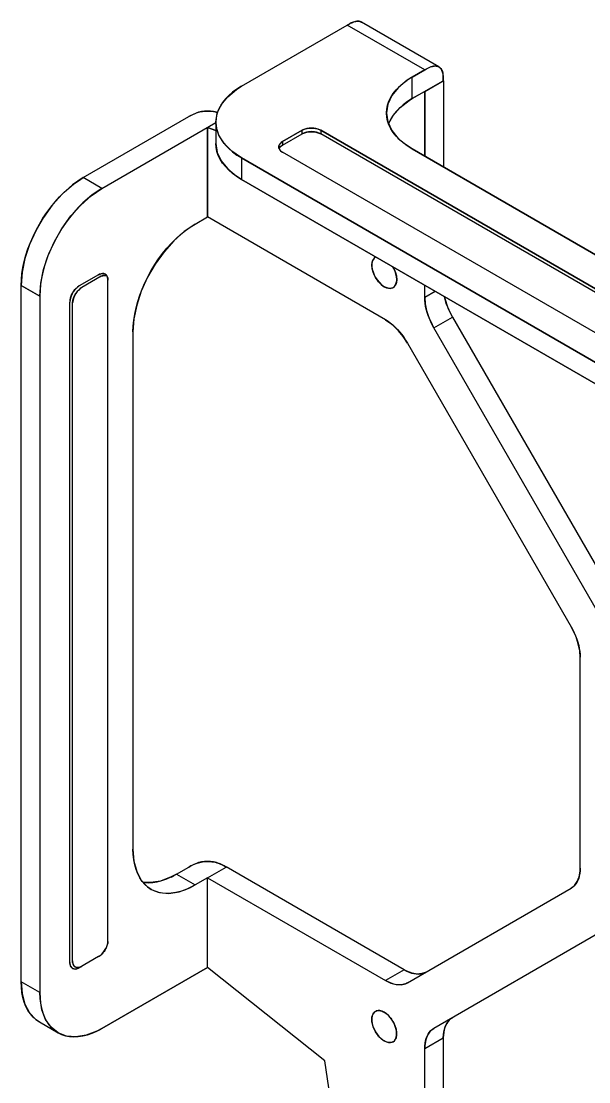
# Model space of a CAD drawing. Header units: millimetres. Extents: x 1063 to 4361, y 385 to 1055.
# Drawn here: x 1706.7 to 1771.3, y 689.8 to 810.4 of the extents above; entities that cross this region are included whole.
import ezdxf

# ---------------------------------------------------------------- set-up
doc = ezdxf.new("R2010")
doc.units = ezdxf.units.MM

msp = doc.modelspace()

# ---------------------------------------------------------------- linework, layer by layer
for p, q in [((1731.756, 803.042), (1743.777, 809.982)), ((1743.777, 809.982), (1744.067, 810.145)), ((1744.061, 810.142), (1743.777, 809.982)), ((1752.599, 804.889), (1743.777, 809.982)), ((1744.233, 810.229), (1744.061, 810.142)), ((1744.067, 810.145), (1744.16, 810.193)), ((1744.16, 810.193), (1744.292, 810.257)), ((1744.457, 810.326), (1744.233, 810.229)), ((1744.292, 810.257), (1744.413, 810.309)), ((1744.413, 810.309), (1744.534, 810.353)), ((1744.598, 810.373), (1744.457, 810.326)), ((1744.534, 810.353), (1744.648, 810.387)), ((1744.735, 810.407), (1744.598, 810.373)), ((1744.648, 810.387), (1744.758, 810.411)), ((1744.869, 810.427), (1744.735, 810.407)), ((1744.758, 810.411), (1744.877, 810.428)), ((1744.997, 810.431), (1744.869, 810.427)), ((1744.877, 810.428), (1744.991, 810.432)), ((1744.991, 810.432), (1745.098, 810.424)), ((1745.12, 810.42), (1744.997, 810.431)), ((1745.098, 810.424), (1745.201, 810.404)), ((1745.235, 810.394), (1745.12, 810.42)), ((1745.201, 810.404), (1745.297, 810.372)), ((1745.328, 810.358), (1745.235, 810.394)), ((1745.297, 810.372), (1745.359, 810.344)), ((1745.359, 810.344), (1745.328, 810.358)), ((1745.39, 810.326), (1745.359, 810.344)), ((1745.359, 810.344), (1745.376, 810.334)), ((1745.376, 810.334), (1745.42, 810.308)), ((1754.212, 805.233), (1745.39, 810.326)), ((1745.42, 810.308), (1745.442, 810.293)), ((1752.599, 804.889), (1751.185, 804.072)), ((1751.185, 804.072), (1752.599, 804.889)), ((1752.827, 805.017), (1752.599, 804.889)), ((1752.599, 804.889), (1752.821, 805.015)), ((1752.821, 805.015), (1753.042, 805.13)), ((1752.998, 805.108), (1752.827, 805.017)), ((1753.136, 805.174), (1752.998, 805.108)), ((1753.042, 805.13), (1753.26, 805.226)), ((1753.296, 805.239), (1753.136, 805.174)), ((1753.26, 805.226), (1753.474, 805.295)), ((1753.445, 805.287), (1753.296, 805.239)), ((1753.586, 805.319), (1753.445, 805.287)), ((1753.474, 805.295), (1753.68, 805.332)), ((1753.705, 805.335), (1753.586, 805.319)), ((1753.68, 805.332), (1753.791, 805.338)), ((1753.819, 805.339), (1753.705, 805.335)), ((1753.791, 805.338), (1753.898, 805.333)), ((1753.927, 805.33), (1753.819, 805.339)), ((1753.898, 805.333), (1753.999, 805.316)), ((1754.028, 805.309), (1753.927, 805.33)), ((1753.999, 805.316), (1754.096, 805.287)), ((1754.125, 805.276), (1754.028, 805.309)), ((1754.096, 805.287), (1754.187, 805.247)), ((1754.212, 805.233), (1754.125, 805.276)), ((1754.187, 805.247), (1754.212, 805.233)), ((1754.243, 805.214), (1754.212, 805.233)), ((1754.212, 805.233), (1754.243, 805.214)), ((1754.299, 805.175), (1754.243, 805.214)), ((1754.243, 805.214), (1754.271, 805.195)), ((1754.271, 805.195), (1754.348, 805.133)), ((1754.375, 805.107), (1754.299, 805.175)), ((1754.348, 805.133), (1754.429, 805.046)), ((1754.443, 805.029), (1754.375, 805.107)), ((1754.429, 805.046), (1754.5, 804.945)), ((1754.504, 804.94), (1754.443, 805.029)), ((1754.5, 804.945), (1754.56, 804.831)), ((1754.557, 804.839), (1754.504, 804.94)), ((1754.602, 804.728), (1754.557, 804.839)), ((1754.56, 804.831), (1754.61, 804.706)), ((1754.636, 804.62), (1754.602, 804.728)), ((1754.61, 804.706), (1754.649, 804.57)), ((1750.614, 803.713), (1749.61, 802.891)), ((1750.162, 803.382), (1750.613, 803.713)), ((1751.185, 804.072), (1750.614, 803.713)), ((1751.185, 801.623), (1751.185, 804.072)), ((1751.185, 801.623), (1754.72, 803.664)), ((1752.599, 802.439), (1754.72, 803.664)), ((1752.606, 802.435), (1754.728, 803.66)), ((1754.664, 804.504), (1754.636, 804.62)), ((1754.649, 804.57), (1754.678, 804.425)), ((1754.686, 804.378), (1754.664, 804.504)), ((1754.678, 804.425), (1754.707, 804.182)), ((1754.701, 804.247), (1754.686, 804.378)), ((1754.712, 804.1), (1754.701, 804.247)), ((1754.707, 804.182), (1754.719, 803.926)), ((1754.718, 803.911), (1754.712, 804.1)), ((1754.72, 803.664), (1754.718, 803.911)), ((1754.719, 803.926), (1754.72, 803.664)), ((1754.72, 803.664), (1754.728, 803.66)), ((1754.728, 803.66), (1754.728, 793.862)), ((1730.167, 801.846), (1731.167, 802.67)), ((1730.735, 802.352), (1730.302, 801.978)), ((1731.22, 802.707), (1730.735, 802.352)), ((1731.167, 802.67), (1731.756, 803.042)), ((1731.756, 803.042), (1731.22, 802.707)), ((1749.61, 802.891), (1748.869, 801.98)), ((1749.016, 802.197), (1749.346, 802.612)), ((1749.346, 802.612), (1749.728, 803.007)), ((1749.728, 803.007), (1750.162, 803.382)), ((1752.599, 802.439), (1751.185, 801.623)), ((1752.599, 802.439), (1752.606, 802.435)), ((1752.599, 802.439), (1752.606, 802.435)), ((1752.606, 802.435), (1752.606, 795.087)), ((1752.606, 795.087), (1752.606, 802.435)), ((1729.59, 801.17), (1729.316, 800.742)), ((1729.431, 800.934), (1730.167, 801.846)), ((1729.92, 801.584), (1729.59, 801.17)), ((1730.302, 801.978), (1729.92, 801.584)), ((1748.377, 800.892), (1748.529, 801.334)), ((1748.869, 801.98), (1748.413, 801.008)), ((1748.529, 801.334), (1748.742, 801.769)), ((1748.742, 801.769), (1749.016, 802.197)), ((1749.793, 800.616), (1750.846, 801.417)), ((1750.648, 801.288), (1750.163, 800.933)), ((1751.185, 801.623), (1750.648, 801.288)), ((1750.846, 801.417), (1751.185, 801.623)), ((1726.311, 799.873), (1726.161, 799.8)), ((1726.207, 799.823), (1726.452, 799.934)), ((1726.494, 799.951), (1726.311, 799.873)), ((1726.452, 799.934), (1726.713, 800.031)), ((1726.676, 800.018), (1726.494, 799.951)), ((1726.86, 800.075), (1726.676, 800.018)), ((1726.713, 800.031), (1726.989, 800.109)), ((1727.025, 800.117), (1726.86, 800.075)), ((1726.989, 800.109), (1727.15, 800.144)), ((1727.192, 800.152), (1727.025, 800.117)), ((1727.15, 800.144), (1727.315, 800.172)), ((1727.361, 800.179), (1727.192, 800.152)), ((1727.315, 800.172), (1727.483, 800.193)), ((1727.532, 800.198), (1727.361, 800.179)), ((1727.483, 800.193), (1727.652, 800.206)), ((1727.704, 800.209), (1727.532, 800.198)), ((1727.652, 800.206), (1727.823, 800.212)), ((1727.879, 800.213), (1727.704, 800.209)), ((1727.823, 800.212), (1727.994, 800.211)), ((1728.053, 800.209), (1727.879, 800.213)), ((1727.994, 800.211), (1728.164, 800.202)), ((1728.226, 800.197), (1728.053, 800.209)), ((1728.164, 800.202), (1728.361, 800.182)), ((1728.396, 800.177), (1728.226, 800.197)), ((1728.361, 800.182), (1728.555, 800.152)), ((1728.565, 800.15), (1728.396, 800.177)), ((1728.555, 800.152), (1728.743, 800.112)), ((1728.731, 800.115), (1728.565, 800.15)), ((1728.896, 800.073), (1728.731, 800.115)), ((1728.743, 800.112), (1728.926, 800.064)), ((1728.828, 798.959), (1728.979, 799.962)), ((1729.01, 800.038), (1728.896, 800.073)), ((1728.926, 800.064), (1729.01, 800.038)), ((1729.102, 800.308), (1728.95, 799.866)), ((1728.979, 799.962), (1729.431, 800.934)), ((1729.316, 800.742), (1729.102, 800.308)), ((1748.413, 801.008), (1748.256, 800.006)), ((1748.256, 800.025), (1748.286, 800.443)), ((1748.256, 799.989), (1748.256, 800.025)), ((1748.256, 800.006), (1748.256, 799.99)), ((1748.256, 799.99), (1748.408, 798.987)), ((1748.256, 799.955), (1748.256, 799.989)), ((1748.287, 799.532), (1748.256, 799.955)), ((1748.286, 800.443), (1748.377, 800.892)), ((1748.996, 799.72), (1749.793, 800.616)), ((1749.347, 800.163), (1749.016, 799.747)), ((1749.729, 800.558), (1749.347, 800.163)), ((1750.163, 800.933), (1749.729, 800.558)), ((1713.731, 792.635), (1725.752, 799.575)), ((1715.853, 791.41), (1728.828, 798.901)), ((1725.982, 799.705), (1725.752, 799.575)), ((1725.752, 799.575), (1725.976, 799.702)), ((1725.976, 799.702), (1726.207, 799.823)), ((1726.161, 799.8), (1725.982, 799.705)), ((1728.858, 799.417), (1728.828, 798.994)), ((1728.828, 798.994), (1728.828, 798.96)), ((1728.828, 798.96), (1728.828, 798.924)), ((1728.828, 798.959), (1728.828, 796.51)), ((1728.866, 798.456), (1728.828, 798.959)), ((1728.828, 798.924), (1728.858, 798.506)), ((1728.95, 799.866), (1728.858, 799.417)), ((1748.378, 799.083), (1748.287, 799.532)), ((1748.531, 798.641), (1748.378, 799.083)), ((1748.408, 798.987), (1748.859, 798.015)), ((1748.481, 798.759), (1748.996, 799.72)), ((1748.53, 798.887), (1748.482, 798.766)), ((1748.742, 799.321), (1748.53, 798.887)), ((1749.016, 799.747), (1748.742, 799.321)), ((1715.853, 791.41), (1727.873, 798.35)), ((1727.874, 798.35), (1728.828, 798.008)), ((1727.874, 798.35), (1727.874, 788.164)), ((1728.828, 798.008), (1727.874, 798.35)), ((1727.874, 788.164), (1727.874, 798.35)), ((1728.858, 798.506), (1728.949, 798.057)), ((1729.168, 797.465), (1728.866, 798.456)), ((1728.949, 798.057), (1729.101, 797.615)), ((1729.101, 797.615), (1729.314, 797.18)), ((1729.764, 796.519), (1729.168, 797.465)), ((1738.641, 798.024), (1736.427, 796.746)), ((1736.427, 796.746), (1738.641, 798.024)), ((1736.427, 796.338), (1738.641, 797.616)), ((1738.742, 798.077), (1738.641, 798.024)), ((1738.641, 798.024), (1738.728, 798.071)), ((1738.641, 797.616), (1738.641, 798.024)), ((1738.641, 797.616), (1738.842, 797.713)), ((1738.729, 797.663), (1738.641, 797.616)), ((1738.728, 798.071), (1738.82, 798.113)), ((1738.822, 797.705), (1738.729, 797.663)), ((1738.956, 798.163), (1738.742, 798.077)), ((1738.82, 798.113), (1738.917, 798.15)), ((1738.92, 797.743), (1738.822, 797.705)), ((1738.842, 797.713), (1739.068, 797.789)), ((1738.917, 798.15), (1739.019, 798.183)), ((1739.023, 797.776), (1738.92, 797.743)), ((1739.194, 798.227), (1738.956, 798.163)), ((1739.019, 798.183), (1739.126, 798.212)), ((1739.132, 797.805), (1739.023, 797.776)), ((1739.068, 797.789), (1739.314, 797.84)), ((1739.126, 798.212), (1739.236, 798.235)), ((1739.243, 797.828), (1739.132, 797.805)), ((1739.446, 798.265), (1739.194, 798.227)), ((1739.236, 798.235), (1739.349, 798.254)), ((1739.356, 797.847), (1739.243, 797.828)), ((1739.314, 797.84), (1739.571, 797.866)), ((1739.349, 798.254), (1739.463, 798.267)), ((1739.471, 797.86), (1739.356, 797.847)), ((1739.707, 798.278), (1739.446, 798.265)), ((1739.463, 798.267), (1739.58, 798.275)), ((1739.587, 797.867), (1739.471, 797.86)), ((1739.571, 797.866), (1739.833, 797.866)), ((1739.58, 798.275), (1739.698, 798.278)), ((1739.705, 797.87), (1739.587, 797.867)), ((1739.698, 798.278), (1739.816, 798.276)), ((1739.824, 797.867), (1739.705, 797.87)), ((1739.967, 798.264), (1739.707, 798.278)), ((1739.816, 798.276), (1739.933, 798.268)), ((1739.94, 797.859), (1739.824, 797.867)), ((1739.833, 797.866), (1740.09, 797.84)), ((1739.933, 798.268), (1740.048, 798.255)), ((1740.054, 797.846), (1739.94, 797.859)), ((1740.219, 798.225), (1739.967, 798.264)), ((1740.048, 798.255), (1740.161, 798.236)), ((1740.167, 797.827), (1740.054, 797.846)), ((1740.09, 797.84), (1740.336, 797.789)), ((1740.161, 798.236), (1740.273, 798.213)), ((1740.277, 797.804), (1740.167, 797.827)), ((1740.456, 798.161), (1740.219, 798.225)), ((1740.273, 798.213), (1740.381, 798.184)), ((1740.384, 797.775), (1740.277, 797.804)), ((1740.336, 797.789), (1740.562, 797.713)), ((1740.381, 798.184), (1740.483, 798.151)), ((1740.486, 797.742), (1740.384, 797.775)), ((1740.67, 798.074), (1740.456, 798.161)), ((1740.483, 798.151), (1740.581, 798.114)), ((1740.583, 797.704), (1740.486, 797.742)), ((1740.562, 797.713), (1740.67, 797.665)), ((1740.581, 798.114), (1740.67, 798.074)), ((1740.67, 797.665), (1740.583, 797.704)), ((1740.762, 798.024), (1740.67, 798.074)), ((1740.67, 798.074), (1740.762, 798.024)), ((1740.762, 797.616), (1740.67, 797.665)), ((1740.67, 797.665), (1740.762, 797.616)), ((1740.762, 798.024), (1740.762, 797.616)), ((1805.81, 760.469), (1740.762, 798.024)), ((1740.762, 798.024), (1805.81, 760.469)), ((1805.81, 760.061), (1740.762, 797.616)), ((1748.744, 798.207), (1748.531, 798.641)), ((1749.018, 797.779), (1748.744, 798.207)), ((1748.859, 798.015), (1749.596, 797.103)), ((1749.348, 797.365), (1749.018, 797.779)), ((1728.828, 796.508), (1728.828, 796.51)), ((1728.828, 796.51), (1728.979, 795.507)), ((1728.858, 796.052), (1728.828, 796.508)), ((1729.314, 797.18), (1729.587, 796.752)), ((1729.587, 796.752), (1729.918, 796.337)), ((1730.636, 795.648), (1729.764, 796.519)), ((1729.918, 796.337), (1730.3, 795.942)), ((1735.992, 796.2), (1736.005, 796.267)), ((1736.039, 796.358), (1735.993, 796.209)), ((1736.005, 796.267), (1736.028, 796.333)), ((1736.028, 796.333), (1736.06, 796.399)), ((1736.128, 796.499), (1736.039, 796.358)), ((1736.06, 796.399), (1736.101, 796.463)), ((1736.101, 796.463), (1736.15, 796.525)), ((1736.259, 796.63), (1736.128, 796.499)), ((1736.15, 796.525), (1736.207, 796.585)), ((1736.207, 796.585), (1736.272, 796.641)), ((1736.237, 796.204), (1736.4, 796.322)), ((1736.427, 796.746), (1736.259, 796.63)), ((1736.272, 796.641), (1736.346, 796.695)), ((1736.347, 796.287), (1736.274, 796.234)), ((1736.346, 796.695), (1736.427, 796.746)), ((1736.427, 796.338), (1736.347, 796.287)), ((1736.4, 796.322), (1736.427, 796.338)), ((1736.427, 796.746), (1736.427, 796.338)), ((1749.73, 796.971), (1749.348, 797.365)), ((1749.596, 797.103), (1750.596, 796.279)), ((1750.163, 796.596), (1749.73, 796.971)), ((1750.648, 796.242), (1750.163, 796.596)), ((1750.596, 796.279), (1751.185, 795.907)), ((1728.95, 795.604), (1728.858, 796.052)), ((1729.101, 795.162), (1728.95, 795.604)), ((1728.979, 795.507), (1729.431, 794.535)), ((1729.314, 794.729), (1729.101, 795.162)), ((1730.3, 795.942), (1730.733, 795.567)), ((1731.756, 794.877), (1730.636, 795.648)), ((1730.733, 795.567), (1731.219, 795.212)), ((1731.219, 795.212), (1731.756, 794.877)), ((1735.993, 796.209), (1735.988, 796.134)), ((1735.988, 796.133), (1735.989, 796.168)), ((1735.988, 796.134), (1736.01, 795.983)), ((1735.989, 796.099), (1735.988, 796.133)), ((1735.989, 796.168), (1735.992, 796.2)), ((1735.993, 796.063), (1735.989, 796.099)), ((1736.007, 795.996), (1735.993, 796.063)), ((1736.029, 795.93), (1736.007, 795.996)), ((1736.01, 795.983), (1736.078, 795.837)), ((1736.029, 795.928), (1736.112, 796.071)), ((1736.062, 795.865), (1736.029, 795.93)), ((1736.061, 795.994), (1736.03, 795.93)), ((1736.102, 796.057), (1736.061, 795.994)), ((1736.103, 795.801), (1736.062, 795.865)), ((1736.078, 795.837), (1736.189, 795.701)), ((1736.152, 796.119), (1736.102, 796.057)), ((1736.152, 795.739), (1736.103, 795.801)), ((1736.112, 796.071), (1736.237, 796.204)), ((1736.209, 796.178), (1736.152, 796.119)), ((1736.209, 795.68), (1736.152, 795.739)), ((1736.189, 795.701), (1736.338, 795.577)), ((1736.274, 796.234), (1736.209, 796.178)), ((1736.274, 795.624), (1736.209, 795.68)), ((1736.321, 795.589), (1736.274, 795.624)), ((1736.338, 795.577), (1736.342, 795.575)), ((1736.342, 795.575), (1736.427, 795.521)), ((1801.475, 757.966), (1736.427, 795.521)), ((1751.185, 795.907), (1750.648, 796.242)), ((1751.185, 795.907), (1802.143, 766.487)), ((1802.143, 766.487), (1751.185, 795.907)), ((1729.587, 794.302), (1729.314, 794.729)), ((1729.431, 794.535), (1730.167, 793.623)), ((1729.918, 793.887), (1729.587, 794.302)), ((1730.301, 793.492), (1729.918, 793.887)), ((1800.358, 755.27), (1731.756, 794.877)), ((1731.756, 794.877), (1731.756, 792.427)), ((1731.756, 794.877), (1800.358, 755.27)), ((1713.731, 792.635), (1712.504, 791.802)), ((1713.172, 792.287), (1713.731, 792.635)), ((1715.853, 791.41), (1713.731, 792.635)), ((1730.167, 793.623), (1731.167, 792.799)), ((1730.735, 793.117), (1730.301, 793.492)), ((1731.22, 792.762), (1730.735, 793.117)), ((1731.167, 792.799), (1731.756, 792.427)), ((1731.756, 792.427), (1731.22, 792.762)), ((1712.504, 791.802), (1711.313, 790.746)), ((1711.547, 790.975), (1712.08, 791.457)), ((1712.08, 791.457), (1712.622, 791.894)), ((1712.622, 791.894), (1713.172, 792.287)), ((1800.358, 752.82), (1731.756, 792.427)), ((1731.756, 792.427), (1800.358, 752.82)), ((1711.313, 790.746), (1710.196, 789.5)), ((1710.516, 789.885), (1711.023, 790.449)), ((1711.023, 790.449), (1711.547, 790.975)), ((1713.434, 789.521), (1714.625, 790.577)), ((1714.204, 790.235), (1713.672, 789.754)), ((1714.745, 790.671), (1714.204, 790.235)), ((1714.625, 790.577), (1715.853, 791.41)), ((1715.295, 791.063), (1714.745, 790.671)), ((1715.853, 791.41), (1715.295, 791.063)), ((1710.196, 789.5), (1709.186, 788.1)), ((1709.574, 788.675), (1710.032, 789.294)), ((1710.032, 789.294), (1710.516, 789.885)), ((1712.317, 788.275), (1713.434, 789.521)), ((1713.148, 789.228), (1712.641, 788.665)), ((1713.672, 789.754), (1713.148, 789.228)), ((1709.186, 788.1), (1708.315, 786.591)), ((1708.729, 787.353), (1709.139, 788.028)), ((1709.139, 788.028), (1709.574, 788.675)), ((1711.308, 786.876), (1712.317, 788.275)), ((1712.158, 788.075), (1711.699, 787.457)), ((1712.641, 788.665), (1712.158, 788.075)), ((1726.459, 787.347), (1727.874, 788.164)), ((1748.135, 776.466), (1727.874, 788.164)), ((1708.007, 785.961), (1708.35, 786.661)), ((1708.35, 786.661), (1708.729, 787.353)), ((1710.436, 785.366), (1711.308, 786.876)), ((1711.265, 786.81), (1710.855, 786.135)), ((1711.699, 787.457), (1711.265, 786.81)), ((1724.808, 786.169), (1725.35, 786.607)), ((1726.459, 787.347), (1725.231, 786.514)), ((1725.35, 786.607), (1725.9, 786.999)), ((1725.9, 786.999), (1726.459, 787.347)), ((1708.315, 786.591), (1707.608, 785.017)), ((1707.701, 785.254), (1708.007, 785.961)), ((1710.475, 785.443), (1710.132, 784.743)), ((1710.855, 786.135), (1710.475, 785.443)), ((1724.041, 785.458), (1722.924, 784.212)), ((1723.751, 785.161), (1724.275, 785.688)), ((1725.231, 786.514), (1724.041, 785.458)), ((1724.275, 785.688), (1724.808, 786.169)), ((1707.608, 785.017), (1707.087, 783.426)), ((1707.198, 783.821), (1707.431, 784.541)), ((1707.431, 784.541), (1707.701, 785.254)), ((1709.729, 783.792), (1710.436, 785.366)), ((1710.132, 784.743), (1709.825, 784.036)), ((1722.924, 784.212), (1721.914, 782.813)), ((1722.76, 784.007), (1723.243, 784.598)), ((1723.243, 784.598), (1723.751, 785.161)), ((1707.087, 783.426), (1706.768, 781.867)), ((1706.854, 782.402), (1707.004, 783.104)), ((1707.004, 783.104), (1707.198, 783.821)), ((1709.208, 782.201), (1709.729, 783.792)), ((1709.555, 783.322), (1709.321, 782.601)), ((1709.825, 784.036), (1709.555, 783.322)), ((1721.867, 782.74), (1722.301, 783.387)), ((1722.301, 783.387), (1722.76, 784.007)), ((1746.633, 783.077), (1746.59, 782.821)), ((1746.602, 782.928), (1746.623, 783.04)), ((1746.623, 783.04), (1746.654, 783.146)), ((1746.717, 783.296), (1746.633, 783.077)), ((1746.654, 783.146), (1746.692, 783.245)), ((1746.692, 783.245), (1746.739, 783.335)), ((1746.841, 783.471), (1746.717, 783.296)), ((1746.739, 783.335), (1746.793, 783.415)), ((1746.793, 783.415), (1746.854, 783.486)), ((1746.999, 783.598), (1746.841, 783.471)), ((1746.854, 783.486), (1746.923, 783.547)), ((1746.923, 783.547), (1746.969, 783.579)), ((1746.969, 783.579), (1746.986, 783.59)), ((1746.986, 783.59), (1747.026, 783.612)), ((1747.025, 783.612), (1746.999, 783.598)), ((1706.768, 781.867), (1706.66, 780.387)), ((1706.746, 781.716), (1706.854, 782.402)), ((1708.889, 780.642), (1709.208, 782.201)), ((1709.127, 781.884), (1708.976, 781.181)), ((1709.321, 782.601), (1709.127, 781.884)), ((1721.914, 782.813), (1721.043, 781.303)), ((1721.078, 781.373), (1721.457, 782.066)), ((1721.457, 782.066), (1721.867, 782.74)), ((1746.585, 782.682), (1746.589, 782.808)), ((1746.589, 782.55), (1746.585, 782.682)), ((1746.589, 782.808), (1746.602, 782.928)), ((1746.602, 782.416), (1746.589, 782.55)), ((1746.59, 782.821), (1746.59, 782.537)), ((1746.59, 782.537), (1746.633, 782.232)), ((1746.624, 782.279), (1746.602, 782.416)), ((1746.654, 782.138), (1746.624, 782.279)), ((1746.633, 782.232), (1746.717, 781.915)), ((1746.692, 781.995), (1746.654, 782.138)), ((1746.739, 781.851), (1746.692, 781.995)), ((1746.717, 781.915), (1746.841, 781.598)), ((1746.793, 781.708), (1746.739, 781.851)), ((1748.972, 782.489), (1748.999, 782.443)), ((1749.082, 782.29), (1748.973, 782.488)), ((1748.999, 782.443), (1749.075, 782.305)), ((1749.075, 782.305), (1749.143, 782.165)), ((1749.224, 781.975), (1749.082, 782.29)), ((1749.143, 782.165), (1749.205, 782.023)), ((1749.205, 782.023), (1749.259, 781.88)), ((1749.328, 781.657), (1749.224, 781.975)), ((1749.259, 781.88), (1749.306, 781.736)), ((1706.66, 780.387), (1706.682, 781.044)), ((1706.682, 781.044), (1706.746, 781.716)), ((1708.782, 779.163), (1708.889, 780.642)), ((1708.976, 781.181), (1708.868, 780.494)), ((1715.479, 781.591), (1713.264, 780.312)), ((1715.782, 781.416), (1713.568, 780.137)), ((1715.571, 781.64), (1715.479, 781.591)), ((1715.479, 781.591), (1715.563, 781.635)), ((1715.563, 781.635), (1715.645, 781.672)), ((1715.754, 781.708), (1715.571, 781.64)), ((1715.645, 781.672), (1715.725, 781.7)), ((1715.791, 781.42), (1715.699, 781.372)), ((1715.699, 781.372), (1715.782, 781.416)), ((1715.725, 781.7), (1715.805, 781.72)), ((1715.927, 781.735), (1715.754, 781.708)), ((1715.782, 781.416), (1715.864, 781.452)), ((1715.973, 781.488), (1715.791, 781.42)), ((1715.805, 781.72), (1715.883, 781.732)), ((1715.864, 781.452), (1715.945, 781.48)), ((1715.883, 781.732), (1715.959, 781.736)), ((1716.087, 781.721), (1715.927, 781.735)), ((1715.945, 781.48), (1716.025, 781.5)), ((1715.959, 781.736), (1716.031, 781.731)), ((1716.147, 781.516), (1715.973, 781.488)), ((1716.025, 781.5), (1716.103, 781.512)), ((1716.031, 781.731), (1716.1, 781.718)), ((1716.229, 781.665), (1716.087, 781.721)), ((1716.1, 781.718), (1716.165, 781.696)), ((1716.103, 781.512), (1716.179, 781.516)), ((1716.307, 781.501), (1716.147, 781.516)), ((1716.165, 781.696), (1716.198, 781.682)), ((1716.179, 781.516), (1716.251, 781.511)), ((1716.198, 781.682), (1716.228, 781.666)), ((1716.228, 781.666), (1716.258, 781.647)), ((1716.231, 781.664), (1716.229, 781.665)), ((1716.35, 781.568), (1716.231, 781.664)), ((1716.251, 781.511), (1716.32, 781.498)), ((1716.258, 781.647), (1716.284, 781.629)), ((1716.284, 781.629), (1716.336, 781.583)), ((1716.32, 781.498), (1716.385, 781.477)), ((1716.336, 781.583), (1716.382, 781.531)), ((1716.442, 781.436), (1716.35, 781.568)), ((1716.382, 781.531), (1716.422, 781.47)), ((1716.385, 781.477), (1716.418, 781.462)), ((1716.422, 781.47), (1716.458, 781.403)), ((1716.504, 781.271), (1716.442, 781.436)), ((1716.458, 781.403), (1716.487, 781.329)), ((1716.487, 781.329), (1716.51, 781.249)), ((1716.536, 781.079), (1716.504, 781.271)), ((1716.51, 781.249), (1716.526, 781.165)), ((1716.526, 781.165), (1716.536, 781.079)), ((1716.539, 780.979), (1716.536, 781.079)), ((1716.536, 781.079), (1716.539, 780.979)), ((1716.539, 705.868), (1716.539, 780.979)), ((1721.043, 781.303), (1720.336, 779.729)), ((1720.429, 779.967), (1720.735, 780.673)), ((1720.735, 780.673), (1721.078, 781.373)), ((1746.855, 781.566), (1746.793, 781.708)), ((1746.841, 781.598), (1746.999, 781.288)), ((1746.923, 781.427), (1746.855, 781.566)), ((1746.999, 781.288), (1746.923, 781.427)), ((1746.999, 781.288), (1747.188, 780.996)), ((1747.081, 781.153), (1746.999, 781.288)), ((1747.168, 781.024), (1747.081, 781.153)), ((1747.26, 780.9), (1747.168, 781.024)), ((1747.188, 780.996), (1747.401, 780.731)), ((1747.356, 780.782), (1747.26, 780.9)), ((1747.458, 780.669), (1747.356, 780.782)), ((1747.401, 780.731), (1747.633, 780.499)), ((1747.563, 780.564), (1747.458, 780.669)), ((1747.669, 780.468), (1747.563, 780.564)), ((1749.281, 780.435), (1749.365, 780.654)), ((1749.306, 781.736), (1749.344, 781.593)), ((1749.344, 780.585), (1749.306, 780.486)), ((1749.392, 781.345), (1749.328, 781.657)), ((1749.344, 781.593), (1749.374, 781.453)), ((1749.374, 780.691), (1749.344, 780.585)), ((1749.365, 780.654), (1749.408, 780.91)), ((1749.374, 781.453), (1749.396, 781.315)), ((1749.396, 780.803), (1749.374, 780.691)), ((1749.413, 781.049), (1749.392, 781.345)), ((1749.396, 781.315), (1749.409, 781.181)), ((1749.409, 780.923), (1749.396, 780.803)), ((1749.408, 780.91), (1749.413, 781.049)), ((1749.409, 781.181), (1749.413, 781.099)), ((1749.413, 781), (1749.409, 780.923)), ((1749.413, 781.099), (1749.413, 781.049)), ((1749.413, 781.049), (1749.413, 781)), ((1706.66, 780.387), (1708.782, 779.163)), ((1708.782, 779.163), (1706.66, 780.387)), ((1706.66, 701.172), (1706.66, 780.387)), ((1708.803, 779.821), (1708.782, 779.163)), ((1708.868, 780.494), (1708.803, 779.821)), ((1712.452, 779.406), (1712.346, 779.17)), ((1712.405, 779.309), (1712.456, 779.414)), ((1712.583, 779.632), (1712.452, 779.406)), ((1712.456, 779.414), (1712.513, 779.518)), ((1712.513, 779.518), (1712.574, 779.619)), ((1712.574, 779.619), (1712.639, 779.716)), ((1712.734, 779.842), (1712.583, 779.632)), ((1712.639, 779.716), (1712.708, 779.809)), ((1712.708, 779.809), (1712.78, 779.898)), ((1712.902, 780.029), (1712.734, 779.842)), ((1712.886, 779.457), (1712.755, 779.231)), ((1712.78, 779.898), (1712.857, 779.983)), ((1712.816, 779.343), (1712.877, 779.444)), ((1712.857, 779.983), (1712.935, 780.062)), ((1712.865, 779.424), (1712.93, 779.521)), ((1712.877, 779.444), (1712.942, 779.541)), ((1713.037, 779.667), (1712.886, 779.457)), ((1713.08, 780.187), (1712.902, 780.029)), ((1712.935, 780.062), (1713.015, 780.134)), ((1712.942, 779.541), (1713.011, 779.634)), ((1713.011, 779.634), (1713.083, 779.723)), ((1713.015, 780.134), (1713.097, 780.2)), ((1713.205, 779.854), (1713.037, 779.667)), ((1713.264, 780.312), (1713.08, 780.187)), ((1713.083, 779.723), (1713.16, 779.808)), ((1713.097, 780.2), (1713.18, 780.26)), ((1713.16, 779.808), (1713.238, 779.887)), ((1713.18, 780.26), (1713.264, 780.312)), ((1713.383, 780.012), (1713.205, 779.854)), ((1713.238, 779.887), (1713.318, 779.959)), ((1713.318, 779.959), (1713.4, 780.025)), ((1713.568, 780.137), (1713.383, 780.012)), ((1713.4, 780.025), (1713.483, 780.085)), ((1713.483, 780.085), (1713.568, 780.137)), ((1720.336, 779.729), (1719.815, 778.138)), ((1720.159, 779.253), (1720.429, 779.967)), ((1747.633, 780.499), (1747.876, 780.31)), ((1747.777, 780.38), (1747.669, 780.468)), ((1747.887, 780.302), (1747.777, 780.38)), ((1747.876, 780.31), (1747.999, 780.233)), ((1747.999, 780.233), (1747.887, 780.302)), ((1747.999, 780.233), (1748.245, 780.116)), ((1748.111, 780.173), (1747.999, 780.233)), ((1748.221, 780.124), (1748.111, 780.173)), ((1748.329, 780.087), (1748.221, 780.124)), ((1748.245, 780.116), (1748.483, 780.052)), ((1748.436, 780.06), (1748.329, 780.087)), ((1748.54, 780.044), (1748.436, 780.06)), ((1748.483, 780.052), (1748.706, 780.043)), ((1748.642, 780.04), (1748.54, 780.044)), ((1748.738, 780.046), (1748.642, 780.04)), ((1748.706, 780.043), (1748.908, 780.09)), ((1748.83, 780.064), (1748.738, 780.046)), ((1748.893, 780.084), (1748.83, 780.064)), ((1748.908, 780.09), (1748.911, 780.091)), ((1748.911, 780.091), (1748.999, 780.133)), ((1748.999, 780.133), (1748.968, 780.117)), ((1748.999, 780.133), (1749.157, 780.26)), ((1749.029, 780.152), (1748.999, 780.133)), ((1749.075, 780.184), (1749.029, 780.152)), ((1749.144, 780.245), (1749.075, 780.184)), ((1749.205, 780.316), (1749.144, 780.245)), ((1749.157, 780.26), (1749.281, 780.435)), ((1749.259, 780.396), (1749.205, 780.316)), ((1749.306, 780.486), (1749.259, 780.396)), ((1752.606, 779.031), (1752.606, 780.39)), ((1752.606, 779.031), (1753.783, 779.71)), ((1708.782, 779.163), (1708.782, 699.948)), ((1712.208, 778.58), (1712.204, 778.476)), ((1712.204, 703.365), (1712.204, 778.476)), ((1712.22, 778.698), (1712.208, 778.58)), ((1712.21, 778.608), (1712.217, 778.674)), ((1712.217, 778.674), (1712.233, 778.777)), ((1712.268, 778.931), (1712.22, 778.698)), ((1712.233, 778.777), (1712.255, 778.882)), ((1712.255, 778.882), (1712.284, 778.989)), ((1712.346, 779.17), (1712.268, 778.931)), ((1712.284, 778.989), (1712.319, 779.097)), ((1712.319, 779.097), (1712.359, 779.203)), ((1712.359, 779.203), (1712.405, 779.309)), ((1712.507, 703.54), (1712.511, 778.405)), ((1712.523, 778.523), (1712.511, 778.405)), ((1712.513, 778.433), (1712.52, 778.499)), ((1712.52, 778.499), (1712.536, 778.602)), ((1712.571, 778.756), (1712.523, 778.523)), ((1712.536, 778.602), (1712.558, 778.707)), ((1712.558, 778.707), (1712.587, 778.814)), ((1712.649, 778.995), (1712.571, 778.756)), ((1712.587, 778.814), (1712.622, 778.922)), ((1712.622, 778.922), (1712.662, 779.028)), ((1712.755, 779.231), (1712.649, 778.995)), ((1712.662, 779.028), (1712.708, 779.134)), ((1712.708, 779.134), (1712.759, 779.239)), ((1712.719, 779.155), (1712.77, 779.26)), ((1712.759, 779.239), (1712.816, 779.343)), ((1719.732, 777.816), (1719.926, 778.533)), ((1719.926, 778.533), (1720.159, 779.253)), ((1752.606, 779.031), (1752.66, 778.291)), ((1752.617, 778.702), (1752.606, 779.031)), ((1752.649, 778.366), (1752.617, 778.702)), ((1752.703, 778.022), (1752.649, 778.366)), ((1752.66, 778.291), (1752.82, 777.512)), ((1755.059, 778.339), (1754.856, 779.091)), ((1754.856, 779.09), (1754.9, 778.897)), ((1754.9, 778.897), (1754.997, 778.538)), ((1754.997, 778.538), (1755.113, 778.178)), ((1755.367, 777.545), (1755.059, 778.339)), ((1755.113, 778.178), (1755.248, 777.821)), ((1719.474, 776.428), (1719.582, 777.115)), ((1719.815, 778.138), (1719.496, 776.579)), ((1719.582, 777.115), (1719.732, 777.816)), ((1752.779, 777.672), (1752.703, 778.022)), ((1752.875, 777.313), (1752.779, 777.672)), ((1752.82, 777.512), (1753.08, 776.716)), ((1752.992, 776.953), (1752.875, 777.313)), ((1753.127, 776.596), (1752.992, 776.953)), ((1755.248, 777.821), (1755.402, 777.468)), ((1755.763, 776.771), (1755.367, 777.545)), ((1755.402, 777.468), (1755.573, 777.118)), ((1755.573, 777.118), (1755.763, 776.771)), ((1719.496, 776.579), (1719.388, 775.1)), ((1719.388, 775.1), (1719.41, 775.757)), ((1719.41, 775.757), (1719.474, 776.428)), ((1748.443, 776.272), (1748.135, 776.466)), ((1748.135, 776.466), (1748.414, 776.292)), ((1748.414, 776.292), (1748.689, 776.096)), ((1749.05, 775.798), (1748.443, 776.272)), ((1748.689, 776.096), (1748.959, 775.878)), ((1748.959, 775.878), (1749.225, 775.637)), ((1749.629, 775.221), (1749.05, 775.798)), ((1753.08, 776.716), (1753.433, 775.929)), ((1753.281, 776.243), (1753.127, 776.596)), ((1753.452, 775.893), (1753.281, 776.243)), ((1753.433, 775.929), (1753.642, 775.546)), ((1753.642, 775.546), (1753.452, 775.893)), ((1753.642, 775.546), (1755.763, 776.771)), ((1755.763, 776.771), (1774.386, 744.516)), ((1719.388, 775.1), (1719.388, 716.258)), ((1749.225, 775.637), (1749.488, 775.374)), ((1749.488, 775.374), (1749.741, 775.093)), ((1750.163, 774.557), (1749.629, 775.221)), ((1749.741, 775.093), (1749.983, 774.797)), ((1749.983, 774.797), (1750.212, 774.488)), ((1750.635, 773.827), (1750.163, 774.557)), ((1772.264, 743.291), (1753.642, 775.546)), ((1750.212, 774.488), (1750.429, 774.164)), ((1750.429, 774.164), (1750.635, 773.827)), ((1750.635, 773.827), (1769.264, 741.559)), ((1769.473, 741.176), (1769.264, 741.559)), ((1769.264, 741.559), (1769.454, 741.213)), ((1769.454, 741.213), (1769.626, 740.863)), ((1769.826, 740.389), (1769.473, 741.176)), ((1769.626, 740.863), (1769.779, 740.51)), ((1769.779, 740.51), (1769.914, 740.153)), ((1770.087, 739.594), (1769.826, 740.389)), ((1769.914, 740.153), (1770.031, 739.792)), ((1770.031, 739.792), (1770.128, 739.434)), ((1770.246, 738.814), (1770.087, 739.594)), ((1770.128, 739.434), (1770.203, 739.083)), ((1770.203, 739.083), (1770.257, 738.739)), ((1770.3, 738.074), (1770.246, 738.814)), ((1770.257, 738.739), (1770.289, 738.403)), ((1770.289, 738.403), (1770.3, 738.074)), ((1770.3, 714.092), (1770.3, 738.074)), ((1719.41, 715.625), (1719.388, 716.258)), ((1719.388, 716.258), (1719.496, 714.902)), ((1719.475, 715.026), (1719.41, 715.625)), ((1719.583, 714.462), (1719.475, 715.026)), ((1719.496, 714.902), (1719.815, 713.712)), ((1719.734, 713.933), (1719.583, 714.462)), ((1724.338, 713.4), (1725.752, 714.217)), ((1725.982, 714.347), (1725.752, 714.217)), ((1725.752, 714.217), (1725.976, 714.344)), ((1725.976, 714.344), (1726.207, 714.465)), ((1726.161, 714.442), (1725.982, 714.347)), ((1726.311, 714.514), (1726.161, 714.442)), ((1726.207, 714.465), (1726.452, 714.576)), ((1726.494, 714.593), (1726.311, 714.514)), ((1726.452, 714.576), (1726.713, 714.672)), ((1726.676, 714.66), (1726.494, 714.593)), ((1726.86, 714.717), (1726.676, 714.66)), ((1726.713, 714.672), (1726.989, 714.751)), ((1727.025, 714.759), (1726.86, 714.717)), ((1726.989, 714.751), (1727.15, 714.786)), ((1727.192, 714.794), (1727.025, 714.759)), ((1727.15, 714.786), (1727.315, 714.814)), ((1727.361, 714.821), (1727.192, 714.794)), ((1727.315, 714.814), (1727.483, 714.835)), ((1727.532, 714.84), (1727.361, 714.821)), ((1727.483, 714.835), (1727.652, 714.848)), ((1727.704, 714.851), (1727.532, 714.84)), ((1727.652, 714.848), (1727.823, 714.854)), ((1727.879, 714.855), (1727.704, 714.851)), ((1727.823, 714.854), (1727.994, 714.853)), ((1727.874, 713), (1729.988, 714.221)), ((1728.053, 714.85), (1727.879, 714.855)), ((1727.994, 714.853), (1728.164, 714.844)), ((1728.226, 714.839), (1728.053, 714.85)), ((1728.164, 714.844), (1728.361, 714.823)), ((1728.396, 714.819), (1728.226, 714.839)), ((1728.361, 714.823), (1728.555, 714.794)), ((1728.565, 714.792), (1728.396, 714.819)), ((1728.555, 714.794), (1728.743, 714.754)), ((1728.731, 714.757), (1728.565, 714.792)), ((1728.896, 714.715), (1728.731, 714.757)), ((1728.743, 714.754), (1728.926, 714.706)), ((1729.04, 714.67), (1728.896, 714.715)), ((1728.926, 714.706), (1729.103, 714.649)), ((1729.182, 714.621), (1729.04, 714.67)), ((1729.103, 714.649), (1729.273, 714.585)), ((1729.325, 714.564), (1729.182, 714.621)), ((1729.273, 714.585), (1729.526, 714.472)), ((1729.461, 714.503), (1729.325, 714.564)), ((1729.604, 714.433), (1729.461, 714.503)), ((1729.526, 714.472), (1729.765, 714.347)), ((1729.777, 714.34), (1729.604, 714.433)), ((1729.765, 714.347), (1729.995, 714.217)), ((1729.995, 714.217), (1729.777, 714.34)), ((1729.988, 714.221), (1729.995, 714.225)), ((1750.263, 702.523), (1729.995, 714.225)), ((1719.929, 713.439), (1719.734, 713.933)), ((1719.815, 713.712), (1720.336, 712.722)), ((1720.162, 712.989), (1719.929, 713.439)), ((1723.742, 713.085), (1722.527, 712.627)), ((1723.228, 712.859), (1723.741, 713.084)), ((1724.338, 713.4), (1723.742, 713.085)), ((1724.338, 713.4), (1726.459, 712.175)), ((1769.969, 712.558), (1770.179, 713.105)), ((1770.203, 713.196), (1770.128, 712.932)), ((1770.179, 713.105), (1770.286, 713.744)), ((1770.257, 713.477), (1770.203, 713.196)), ((1770.289, 713.775), (1770.257, 713.477)), ((1770.286, 713.744), (1770.3, 714.092)), ((1770.3, 714.092), (1770.289, 713.775)), ((1720.432, 712.588), (1720.162, 712.989)), ((1720.336, 712.722), (1721.043, 711.965)), ((1720.738, 712.236), (1720.432, 712.588)), ((1721.368, 712.441), (1720.506, 712.491)), ((1720.512, 712.488), (1720.639, 712.469)), ((1720.639, 712.469), (1721.122, 712.436)), ((1721.082, 711.933), (1720.738, 712.236)), ((1721.043, 711.965), (1721.459, 711.68)), ((1721.459, 711.68), (1721.082, 711.933)), ((1721.122, 712.436), (1721.63, 712.459)), ((1722.527, 712.627), (1721.368, 712.441)), ((1721.63, 712.459), (1722.154, 712.538)), ((1722.154, 712.538), (1722.687, 712.671)), ((1722.687, 712.671), (1723.228, 712.859)), ((1724.629, 711.397), (1725.843, 711.851)), ((1725.901, 711.878), (1725.351, 711.635)), ((1725.843, 711.851), (1726.459, 712.175)), ((1726.459, 712.175), (1725.901, 711.878)), ((1727.874, 712.992), (1726.459, 712.175)), ((1727.873, 712.992), (1727.874, 712.992)), ((1727.874, 713), (1748.142, 701.298)), ((1727.874, 702.805), (1727.874, 713)), ((1750.642, 701.051), (1769.264, 711.803)), ((1769.264, 711.803), (1769.661, 712.119)), ((1769.454, 711.93), (1769.264, 711.803)), ((1769.316, 711.833), (1769.363, 711.86)), ((1769.626, 712.082), (1769.454, 711.93)), ((1769.779, 712.258), (1769.626, 712.082)), ((1769.661, 712.119), (1769.969, 712.558)), ((1769.914, 712.459), (1769.779, 712.258)), ((1770.031, 712.685), (1769.914, 712.459)), ((1770.128, 712.932), (1770.031, 712.685)), ((1721.461, 711.679), (1721.459, 711.68)), ((1721.459, 711.68), (1722.404, 711.31)), ((1721.871, 711.478), (1721.461, 711.679)), ((1722.305, 711.333), (1721.871, 711.478)), ((1722.763, 711.244), (1722.305, 711.333)), ((1722.404, 711.31), (1723.471, 711.215)), ((1723.245, 711.211), (1722.763, 711.244)), ((1723.751, 711.234), (1723.245, 711.211)), ((1723.471, 711.215), (1724.629, 711.397)), ((1724.276, 711.313), (1723.751, 711.234)), ((1724.809, 711.447), (1724.276, 711.313)), ((1725.351, 711.635), (1724.809, 711.447)), ((1716.536, 705.763), (1716.539, 705.868)), ((1772.264, 706.607), (1753.635, 695.851)), ((1716.009, 704.501), (1716.161, 704.711)), ((1716.105, 704.628), (1716.036, 704.535)), ((1716.17, 704.725), (1716.105, 704.628)), ((1716.161, 704.711), (1716.291, 704.937)), ((1716.231, 704.826), (1716.17, 704.725)), ((1716.287, 704.93), (1716.231, 704.826)), ((1716.339, 705.035), (1716.287, 704.93)), ((1716.291, 704.937), (1716.397, 705.173)), ((1716.384, 705.14), (1716.339, 705.035)), ((1716.425, 705.247), (1716.384, 705.14)), ((1716.397, 705.173), (1716.475, 705.412)), ((1716.459, 705.354), (1716.425, 705.247)), ((1716.488, 705.462), (1716.459, 705.354)), ((1716.475, 705.412), (1716.523, 705.646)), ((1716.511, 705.567), (1716.488, 705.462)), ((1716.527, 705.669), (1716.511, 705.567)), ((1716.523, 705.646), (1716.536, 705.763)), ((1716.534, 705.735), (1716.527, 705.669)), ((1712.204, 703.365), (1712.208, 703.264)), ((1712.208, 703.264), (1712.204, 703.365)), ((1712.507, 703.54), (1712.511, 703.439)), ((1712.511, 703.439), (1712.507, 703.54)), ((1712.511, 703.439), (1712.542, 703.247)), ((1712.52, 703.354), (1712.511, 703.439)), ((1712.537, 703.269), (1712.52, 703.354)), ((1715.479, 704.031), (1713.264, 702.752)), ((1715.479, 704.031), (1715.663, 704.156)), ((1715.564, 704.084), (1715.479, 704.031)), ((1715.647, 704.143), (1715.564, 704.084)), ((1715.728, 704.209), (1715.647, 704.143)), ((1715.663, 704.156), (1715.842, 704.314)), ((1715.808, 704.282), (1715.728, 704.209)), ((1715.887, 704.361), (1715.808, 704.282)), ((1715.842, 704.314), (1716.009, 704.501)), ((1715.963, 704.446), (1715.887, 704.361)), ((1716.036, 704.535), (1715.963, 704.446)), ((1712.208, 703.264), (1712.239, 703.072)), ((1712.217, 703.179), (1712.208, 703.264)), ((1712.234, 703.094), (1712.217, 703.179)), ((1712.256, 703.015), (1712.234, 703.094)), ((1712.239, 703.072), (1712.302, 702.907)), ((1712.286, 702.941), (1712.256, 703.015)), ((1712.321, 702.873), (1712.286, 702.941)), ((1712.302, 702.907), (1712.394, 702.775)), ((1712.362, 702.813), (1712.321, 702.873)), ((1712.408, 702.76), (1712.362, 702.813)), ((1712.394, 702.775), (1712.512, 702.68)), ((1712.46, 702.715), (1712.408, 702.76)), ((1712.485, 702.697), (1712.46, 702.715)), ((1712.516, 702.678), (1712.485, 702.697)), ((1712.512, 702.68), (1712.515, 702.678)), ((1712.515, 702.678), (1712.656, 702.623)), ((1712.545, 702.662), (1712.516, 702.678)), ((1712.56, 703.19), (1712.537, 703.269)), ((1712.542, 703.247), (1712.605, 703.082)), ((1712.578, 702.647), (1712.545, 702.662)), ((1712.589, 703.116), (1712.56, 703.19)), ((1712.643, 702.626), (1712.578, 702.647)), ((1712.624, 703.048), (1712.589, 703.116)), ((1712.605, 703.082), (1712.697, 702.95)), ((1712.665, 702.988), (1712.624, 703.048)), ((1712.712, 702.613), (1712.643, 702.626)), ((1712.656, 702.623), (1712.816, 702.608)), ((1712.711, 702.935), (1712.665, 702.988)), ((1712.697, 702.95), (1712.815, 702.855)), ((1712.763, 702.89), (1712.711, 702.935)), ((1712.784, 702.608), (1712.712, 702.613)), ((1712.788, 702.872), (1712.763, 702.89)), ((1712.86, 702.612), (1712.784, 702.608)), ((1712.819, 702.853), (1712.788, 702.872)), ((1712.815, 702.855), (1712.818, 702.853)), ((1712.816, 702.608), (1712.99, 702.636)), ((1712.818, 702.853), (1712.959, 702.798)), ((1712.849, 702.837), (1712.819, 702.853)), ((1712.881, 702.822), (1712.849, 702.837)), ((1712.938, 702.624), (1712.86, 702.612)), ((1712.946, 702.801), (1712.881, 702.822)), ((1713.018, 702.644), (1712.938, 702.624)), ((1713.015, 702.788), (1712.946, 702.801)), ((1712.959, 702.798), (1713.119, 702.783)), ((1712.99, 702.636), (1713.172, 702.704)), ((1713.087, 702.783), (1713.015, 702.788)), ((1713.099, 702.672), (1713.018, 702.644)), ((1713.163, 702.787), (1713.087, 702.783)), ((1713.181, 702.708), (1713.099, 702.672)), ((1713.119, 702.783), (1713.293, 702.811)), ((1713.242, 702.799), (1713.163, 702.787)), ((1713.172, 702.704), (1713.264, 702.752)), ((1713.264, 702.752), (1713.181, 702.708)), ((1713.321, 702.819), (1713.242, 702.799)), ((1713.293, 702.811), (1713.475, 702.879)), ((1713.402, 702.847), (1713.321, 702.819)), ((1713.484, 702.883), (1713.402, 702.847)), ((1713.475, 702.879), (1713.568, 702.927)), ((1713.568, 702.927), (1713.484, 702.883)), ((1715.853, 695.865), (1727.874, 702.805)), ((1727.873, 702.805), (1715.853, 695.865)), ((1741.244, 692.161), (1727.874, 702.805)), ((1750.263, 702.523), (1748.142, 701.298)), ((1750.571, 702.361), (1750.263, 702.523)), ((1750.263, 702.523), (1750.542, 702.374)), ((1750.542, 702.374), (1750.817, 702.253)), ((1751.178, 702.134), (1750.571, 702.361)), ((1750.817, 702.253), (1751.088, 702.159)), ((1751.088, 702.159), (1751.354, 702.092)), ((1752.763, 702.276), (1752.291, 702.091)), ((1752.341, 702.102), (1752.558, 702.175)), ((1752.558, 702.175), (1752.763, 702.276)), ((1708.782, 699.948), (1706.66, 701.172)), ((1706.66, 701.172), (1706.768, 699.817)), ((1706.682, 700.539), (1706.66, 701.172)), ((1748.142, 701.298), (1748.756, 701.006)), ((1748.421, 701.15), (1748.142, 701.298)), ((1748.696, 701.028), (1748.421, 701.15)), ((1748.967, 700.934), (1748.696, 701.028)), ((1748.756, 701.006), (1749.351, 700.847)), ((1749.91, 700.825), (1750.414, 700.942)), ((1750.437, 700.95), (1750.22, 700.877)), ((1750.414, 700.942), (1750.642, 701.051)), ((1750.642, 701.051), (1750.437, 700.95)), ((1751.757, 702.043), (1751.178, 702.134)), ((1751.354, 702.092), (1751.616, 702.053)), ((1751.616, 702.053), (1751.87, 702.041)), ((1752.291, 702.091), (1751.757, 702.043)), ((1751.87, 702.041), (1752.111, 702.058)), ((1752.111, 702.058), (1752.341, 702.102)), ((1706.747, 699.941), (1706.682, 700.539)), ((1706.855, 699.378), (1706.747, 699.941)), ((1706.768, 699.817), (1707.087, 698.626)), ((1708.782, 699.948), (1708.803, 699.316)), ((1708.809, 699.252), (1708.782, 699.948)), ((1749.233, 700.867), (1748.967, 700.934)), ((1749.495, 700.828), (1749.233, 700.867)), ((1749.351, 700.847), (1749.91, 700.825)), ((1749.749, 700.816), (1749.495, 700.828)), ((1749.99, 700.833), (1749.749, 700.816)), ((1750.22, 700.877), (1749.99, 700.833)), ((1707.005, 698.85), (1706.855, 699.378)), ((1707.199, 698.357), (1707.005, 698.85)), ((1707.087, 698.626), (1707.608, 697.637)), ((1708.803, 699.316), (1708.868, 698.718)), ((1709.023, 697.974), (1708.809, 699.252)), ((1708.868, 698.718), (1708.976, 698.155)), ((1707.433, 697.905), (1707.199, 698.357)), ((1707.704, 697.503), (1707.433, 697.905)), ((1707.608, 697.637), (1708.315, 696.879)), ((1708.01, 697.151), (1707.704, 697.503)), ((1708.976, 698.155), (1709.127, 697.626)), ((1709.444, 696.88), (1709.023, 697.974)), ((1709.127, 697.626), (1709.321, 697.132)), ((1746.615, 697.24), (1746.645, 697.346)), ((1746.709, 697.496), (1746.625, 697.277)), ((1746.645, 697.346), (1746.684, 697.445)), ((1746.684, 697.445), (1746.731, 697.535)), ((1746.832, 697.671), (1746.709, 697.496)), ((1746.731, 697.535), (1746.785, 697.615)), ((1746.785, 697.615), (1746.846, 697.686)), ((1746.991, 697.798), (1746.832, 697.671)), ((1746.846, 697.686), (1746.915, 697.747)), ((1746.915, 697.747), (1746.961, 697.779)), ((1746.961, 697.779), (1746.991, 697.798)), ((1747.079, 697.84), (1746.991, 697.798)), ((1746.991, 697.798), (1747.021, 697.814)), ((1747.021, 697.814), (1747.079, 697.84)), ((1747.079, 697.84), (1747.159, 697.867)), ((1747.082, 697.841), (1747.079, 697.84)), ((1747.284, 697.888), (1747.082, 697.841)), ((1747.159, 697.867), (1747.251, 697.885)), ((1747.251, 697.885), (1747.348, 697.891)), ((1747.507, 697.879), (1747.284, 697.888)), ((1747.348, 697.891), (1747.45, 697.887)), ((1747.45, 697.887), (1747.554, 697.871)), ((1747.745, 697.816), (1747.507, 697.879)), ((1747.554, 697.871), (1747.661, 697.844)), ((1747.661, 697.844), (1747.769, 697.807)), ((1747.991, 697.699), (1747.745, 697.816)), ((1747.769, 697.807), (1747.879, 697.758)), ((1747.879, 697.758), (1747.991, 697.699)), ((1748.236, 697.532), (1747.991, 697.699)), ((1747.991, 697.699), (1748.102, 697.629)), ((1748.102, 697.629), (1748.212, 697.551)), ((1748.212, 697.551), (1748.32, 697.464)), ((1748.474, 697.321), (1748.236, 697.532)), ((1748.32, 697.464), (1748.427, 697.367)), ((1748.427, 697.367), (1748.532, 697.262)), ((1748.698, 697.072), (1748.474, 697.321)), ((1708.354, 696.848), (1708.01, 697.151)), ((1708.315, 696.879), (1708.731, 696.595)), ((1708.701, 696.612), (1708.354, 696.848)), ((1708.732, 696.594), (1708.701, 696.612)), ((1708.731, 696.595), (1710.853, 695.37)), ((1709.321, 697.132), (1709.554, 696.682)), ((1710.06, 696.003), (1709.444, 696.88)), ((1709.554, 696.682), (1709.823, 696.281)), ((1709.823, 696.281), (1710.129, 695.929)), ((1746.577, 696.882), (1746.581, 697.008)), ((1746.581, 696.751), (1746.577, 696.882)), ((1746.581, 697.008), (1746.594, 697.128)), ((1746.594, 696.616), (1746.581, 696.751)), ((1746.625, 697.277), (1746.582, 697.021)), ((1746.582, 697.021), (1746.582, 696.737)), ((1746.582, 696.737), (1746.625, 696.432)), ((1746.594, 697.128), (1746.615, 697.24)), ((1746.615, 696.479), (1746.594, 696.616)), ((1746.645, 696.338), (1746.615, 696.479)), ((1746.625, 696.432), (1746.709, 696.115)), ((1746.684, 696.195), (1746.645, 696.338)), ((1746.731, 696.051), (1746.684, 696.195)), ((1746.709, 696.115), (1746.832, 695.798)), ((1748.532, 697.262), (1748.633, 697.149)), ((1748.633, 697.149), (1748.73, 697.031)), ((1748.9, 696.792), (1748.698, 697.072)), ((1748.73, 697.031), (1748.822, 696.908)), ((1748.822, 696.908), (1748.909, 696.778)), ((1749.074, 696.49), (1748.9, 696.792)), ((1748.909, 696.778), (1748.991, 696.643)), ((1748.991, 696.643), (1749.067, 696.505)), ((1749.067, 696.505), (1749.135, 696.365)), ((1749.215, 696.175), (1749.074, 696.49)), ((1749.135, 696.365), (1749.196, 696.223)), ((1749.196, 696.223), (1749.251, 696.081)), ((1749.32, 695.857), (1749.215, 696.175)), ((1754.99, 696.193), (1754.893, 695.947)), ((1754.934, 696.06), (1755.194, 696.554)), ((1755.106, 696.419), (1754.99, 696.193)), ((1755.241, 696.62), (1755.106, 696.419)), ((1755.194, 696.554), (1755.548, 696.933)), ((1755.395, 696.796), (1755.241, 696.62)), ((1755.566, 696.948), (1755.395, 696.796)), ((1755.548, 696.933), (1755.756, 697.075)), ((1755.756, 697.075), (1755.566, 696.948)), ((1710.853, 695.37), (1710.06, 696.003)), ((1710.129, 695.929), (1710.472, 695.625)), ((1710.472, 695.625), (1710.851, 695.371)), ((1710.851, 695.371), (1710.853, 695.37)), ((1710.853, 695.37), (1711.261, 695.169)), ((1710.867, 695.362), (1710.853, 695.37)), ((1711.814, 694.996), (1710.867, 695.362)), ((1711.261, 695.169), (1711.694, 695.023)), ((1711.694, 695.023), (1712.152, 694.934)), ((1712.883, 694.906), (1711.814, 694.996)), ((1712.152, 694.934), (1712.634, 694.901)), ((1712.634, 694.901), (1713.141, 694.924)), ((1714.043, 695.092), (1712.883, 694.906)), ((1713.141, 694.924), (1713.666, 695.003)), ((1713.666, 695.003), (1714.2, 695.136)), ((1715.257, 695.55), (1714.043, 695.092)), ((1714.2, 695.136), (1714.743, 695.324)), ((1714.743, 695.324), (1715.257, 695.55)), ((1715.853, 695.865), (1715.257, 695.55)), ((1746.785, 695.908), (1746.731, 696.051)), ((1746.846, 695.766), (1746.785, 695.908)), ((1746.832, 695.798), (1746.991, 695.488)), ((1746.915, 695.627), (1746.846, 695.766)), ((1746.991, 695.488), (1746.915, 695.627)), ((1746.991, 695.488), (1747.18, 695.196)), ((1747.073, 695.353), (1746.991, 695.488)), ((1747.16, 695.224), (1747.073, 695.353)), ((1747.252, 695.1), (1747.16, 695.224)), ((1747.18, 695.196), (1747.393, 694.931)), ((1747.348, 694.982), (1747.252, 695.1)), ((1747.45, 694.869), (1747.348, 694.982)), ((1747.393, 694.931), (1747.625, 694.7)), ((1749.251, 696.081), (1749.297, 695.936)), ((1749.297, 695.936), (1749.336, 695.793)), ((1749.383, 695.545), (1749.32, 695.857)), ((1749.336, 695.793), (1749.366, 695.653)), ((1749.357, 694.854), (1749.4, 695.11)), ((1749.366, 695.653), (1749.388, 695.515)), ((1749.388, 695.003), (1749.366, 694.891)), ((1749.405, 695.249), (1749.383, 695.545)), ((1749.388, 695.515), (1749.401, 695.381)), ((1749.401, 695.123), (1749.388, 695.003)), ((1749.4, 695.11), (1749.405, 695.249)), ((1749.401, 695.381), (1749.404, 695.299)), ((1749.404, 695.2), (1749.401, 695.123)), ((1749.404, 695.299), (1749.405, 695.249)), ((1749.405, 695.249), (1749.404, 695.2)), ((1752.93, 695.096), (1752.72, 694.549)), ((1752.771, 694.722), (1752.868, 694.969)), ((1752.868, 694.969), (1752.985, 695.194)), ((1753.238, 695.534), (1752.93, 695.096)), ((1752.985, 695.194), (1753.12, 695.395)), ((1753.12, 695.395), (1753.273, 695.571)), ((1753.635, 695.851), (1753.238, 695.534)), ((1753.273, 695.571), (1753.445, 695.723)), ((1753.445, 695.723), (1753.635, 695.851)), ((1754.72, 694.786), (1754.774, 695.464)), ((1754.731, 695.103), (1754.72, 694.786)), ((1754.764, 695.402), (1754.731, 695.103)), ((1754.817, 695.683), (1754.764, 695.402)), ((1754.774, 695.464), (1754.934, 696.06)), ((1754.893, 695.947), (1754.817, 695.683)), ((1747.555, 694.764), (1747.45, 694.869)), ((1747.661, 694.668), (1747.555, 694.764)), ((1747.625, 694.7), (1747.867, 694.51)), ((1747.769, 694.581), (1747.661, 694.668)), ((1747.879, 694.502), (1747.769, 694.581)), ((1747.867, 694.51), (1747.991, 694.433)), ((1747.991, 694.433), (1747.879, 694.502)), ((1747.991, 694.433), (1748.236, 694.316)), ((1748.102, 694.373), (1747.991, 694.433)), ((1748.212, 694.325), (1748.102, 694.373)), ((1748.321, 694.287), (1748.212, 694.325)), ((1748.236, 694.316), (1748.474, 694.252)), ((1748.427, 694.26), (1748.321, 694.287)), ((1748.532, 694.244), (1748.427, 694.26)), ((1748.474, 694.252), (1748.698, 694.243)), ((1748.634, 694.24), (1748.532, 694.244)), ((1748.73, 694.246), (1748.634, 694.24)), ((1748.698, 694.243), (1748.9, 694.29)), ((1748.822, 694.264), (1748.73, 694.246)), ((1748.903, 694.291), (1748.822, 694.264)), ((1748.9, 694.29), (1748.903, 694.291)), ((1748.903, 694.291), (1748.991, 694.334)), ((1748.96, 694.317), (1748.903, 694.291)), ((1748.991, 694.334), (1748.96, 694.317)), ((1748.991, 694.334), (1749.149, 694.46)), ((1749.021, 694.352), (1748.991, 694.334)), ((1749.067, 694.384), (1749.021, 694.352)), ((1749.135, 694.445), (1749.067, 694.384)), ((1749.197, 694.516), (1749.135, 694.445)), ((1749.149, 694.46), (1749.272, 694.635)), ((1749.251, 694.596), (1749.197, 694.516)), ((1749.297, 694.686), (1749.251, 694.596)), ((1749.272, 694.635), (1749.357, 694.854)), ((1749.336, 694.785), (1749.297, 694.686)), ((1749.366, 694.891), (1749.336, 694.785)), ((1752.599, 693.562), (1754.72, 694.786)), ((1752.613, 693.91), (1752.599, 693.562)), ((1752.599, 693.562), (1752.61, 693.878)), ((1752.61, 693.878), (1752.642, 694.177)), ((1752.72, 694.549), (1752.613, 693.91)), ((1752.642, 694.177), (1752.696, 694.458)), ((1752.696, 694.458), (1752.771, 694.722)), ((1754.72, 694.786), (1754.72, 671.391)), ((1752.599, 670.166), (1752.599, 693.562)), ((1743.777, 675.259), (1741.244, 692.161))]:
    msp.add_line(p, q)
for centre, radius, start, end in [((1755.573, 796.44), 8.804, 119.89745, 124.29211), ((1737.084, 796.662), 1.316, 234.60322, 240.07603), ((1748.659, 780.721), 0.678, 290.1595, 297.11058), ((1713.783, 778.472), 1.579, 175.07139, 179.87802), ((1719.923, 721.016), 8.804, 295.70735, 300.10208), ((1714.96, 705.871), 1.579, 355.07139, 359.87802), ((1711.446, 703.467), 8.787, 295.70373, 300.10152)]:
    msp.add_arc(centre, radius, start, end)

doc.saveas('drawing.dxf')
